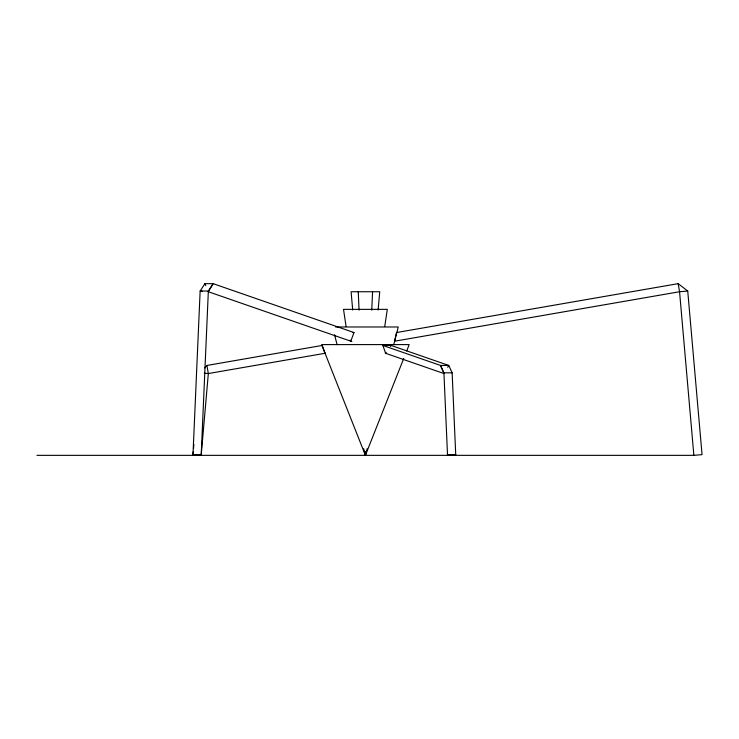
<?xml version="1.0" encoding="UTF-8"?>
<svg xmlns="http://www.w3.org/2000/svg" width="739" height="739" viewBox="0 0 739 739"><rect width="100%" height="100%" fill="white"/><g stroke="black" fill="none" stroke-linecap="round" stroke-linejoin="round"><path stroke-width="1.11" d="M351.866 341.575L208.333 291.739L208.352 291.027L213.146 283.656L353.981 332.55L350.803 341.206L350.166 340.134M365.565 451.889L365.408 455.344L321.613 344.596L409.203 344.596L406.681 350.988M371.763 310.177L372.567 291.739M193.267 451.566L192.999 454.633L201.184 455.344L208.333 373.546L206.929 365.454L322.213 345.446L325.049 353.288M193.535 448.499L193.895 444.407M365.713 451.917L365.408 455.344L363.708 448.712M378.119 310.047L379.726 291.739L351.099 291.739L352.697 310.047M384.742 326.472L387.31 309.364L343.515 309.364L346.083 326.472M367.107 448.712L365.408 455.344L365.112 451.917M393.73 344.688L398.256 326.98L335.534 326.98M403.734 358.443L365.408 455.344L365.26 451.889M208.333 291.739L213.146 283.656L204.934 283.656L200.14 291.027L192.981 454.633L201.193 454.633L201.184 455.344L208.352 291.027L200.14 291.027L202.19 291.203M447.686 367.255L448.758 365.454L391.116 345.446A45.67 6.762 5 0 1 382.904 345.446L385.592 353.288L386.294 352.309M391.116 345.446L390.432 346.434M204.675 367.911L206.929 365.454M687.732 291.027L678.153 283.656L396.473 332.55L394.617 341.206L679.557 291.739L687.732 291.027L702.05 454.633L693.866 455.344L36.95 455.344M325.336 353.233L208.333 373.546L204.25 373.186M385.315 353.187L443.945 373.546L440.546 365.454L448.758 365.454L452.139 372.825L455.723 454.633L447.529 455.344L443.927 372.825L440.546 365.454L382.904 345.446M443.927 372.825L443.945 373.546L443.927 372.825L452.139 372.825M447.511 454.633L447.529 455.344L447.511 454.633L455.723 454.633M204.934 283.656L205.784 285.679M334.545 334.721L337.095 344.688M678.153 283.656L679.557 291.739L693.866 455.344M358.249 291.739L359.062 310.177M352.882 332.522A29.597 4.388 5 0 1 353.981 332.55"/></g></svg>
